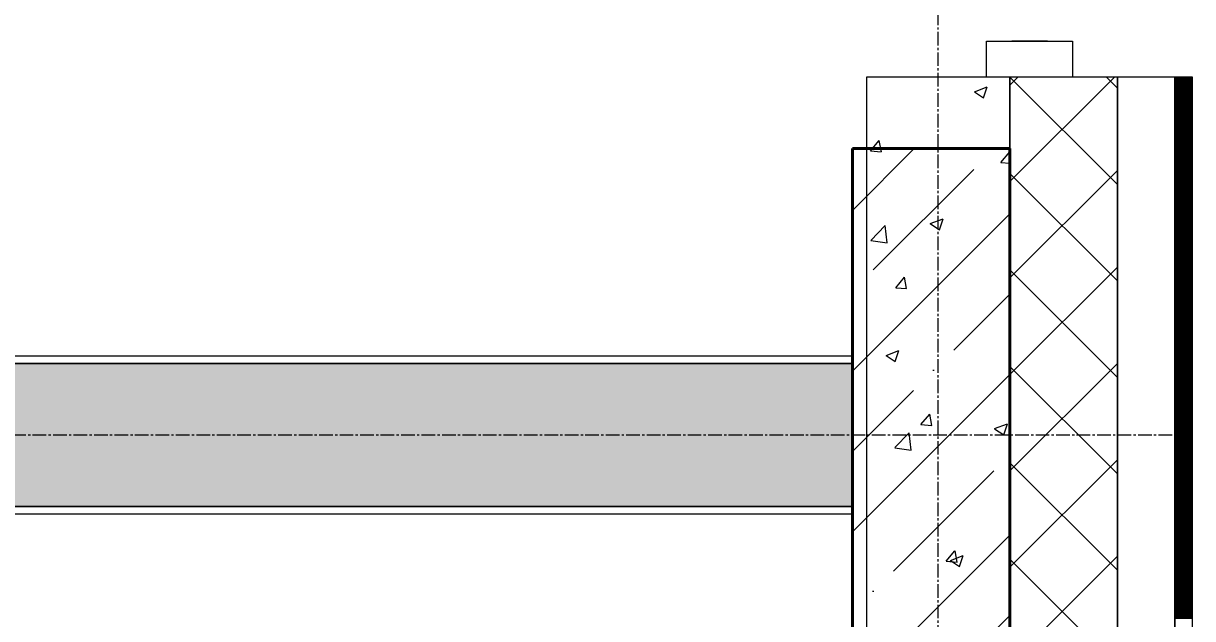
# Model space of a CAD drawing. Header units: millimetres. Extents: x -24360 to 609566, y -391049 to 148426.
# Drawn here: x 260368 to 262000, y -158906 to -158075 of the extents above; entities that cross this region are included whole.
import ezdxf

# ---------------------------------------------------------------- set-up
doc = ezdxf.new("R2010")
doc.units = ezdxf.units.MM
doc.linetypes.add('CENTER2', pattern=[28.575, 19.05, -3.175, 3.175, -3.175])
doc.linetypes.add('HIDDEN2', pattern=[4.7625, 3.175, -1.5875])
doc.layers.get('Defpoints').update_dxf_attribs({"color": 140})
for name, color, linetype, lineweight in [('АР_Колонны', 70, 'Continuous', 30), ('АР_Окна', 4, 'Continuous', 5), ('АР_Оси_РД_размер', 8, 'Continuous', 0), ('АР_Стены ЖБ', 7, 'Continuous', 30), ('АР_Стены ПЕНОблок', 52, 'Continuous', 20), ('АР_Тонкая', 254, 'Continuous', 5), ('АР_Утеплитель', 31, 'Continuous', 0), ('АР_Штриховка', 8, 'Continuous', 0)]:
    doc.layers.add(name, color=color, linetype=linetype, lineweight=lineweight)
doc.layers.add('АР_Оси_РД_100', color=7, linetype='Continuous', lineweight=0, true_color=0x525252)
doc.styles.add('style1', font='ARIALN.TTF')
doc.dimstyles.new('Dim100_ареал', dxfattribs={"dimscale": 100, "dimtxt": 2.5, "dimasz": 1, "dimexe": 1, "dimexo": 1, "dimgap": 0.5, "dimtad": 1, "dimzin": 12, "dimdsep": 46, "dimtxsty": 'style1', "dimblk": 'ARCHTICK', "dimcen": 1, "dimdle": 1, "dimclrd": 256, "dimclre": 256, "dimaunit": 1, "dimadec": 0, "dimazin": 3, "dimtfac": 1, "dimtmove": 1, "dimatfit": 3, "dimldrblk": 'OPEN30', "dimfxl": 4, "dimfxlon": 1, "dimtolj": 1, "dimtzin": 0, "dimlwd": 9, "dimlwe": 9, "dimarcsym": 0})

# ---------------------------------------------------------------- blocks, each defined once
blk = doc.blocks.new('_ArchTick')
at = {"color": 0, "linetype": 'ByBlock', "const_width": 0.15}
blk.add_lwpolyline([(-0.5, -0.5), (0.5, 0.5)], dxfattribs=at)
blk = doc.blocks.new('*D344')
at = {"layer": 'Defpoints', "color": 0, "lineweight": 15, "transparency": 16777216}
for p in [(261645, -157121.3), (259845, -158621.3), (261645, -158621.3)]:
    blk.add_point(p, dxfattribs=at)
at = {"layer": 'АР_Оси_РД_размер', "lineweight": 9, "transparency": 16777216}
for p, q in [((259845, -157521.3), (259845, -157021.3)), ((261645, -157521.3), (261645, -157021.3)), ((259745, -157121.3), (261745, -157121.3))]:
    blk.add_line(p, q, dxfattribs=at)
at = {"layer": 'АР_Оси_РД_размер', "lineweight": 9, "transparency": 16777216, "xscale": 100, "yscale": 100, "zscale": 100, "rotation": 180}
blk.add_blockref('_ArchTick', (259845, -157121.3), dxfattribs=at)
at = {"layer": 'АР_Оси_РД_размер', "lineweight": 9, "transparency": 16777216, "xscale": 100, "yscale": 100, "zscale": 100}
blk.add_blockref('_ArchTick', (261645, -157121.3), dxfattribs=at)
at = {"layer": 'АР_Оси_РД_размер', "color": 0, "transparency": 16777216, "insert": (260745, -156943.7), "char_height": 250, "attachment_point": 5, "style": 'style1'}
blk.add_mtext('\\A1;1800', dxfattribs=at)
blk = doc.blocks.new('_Open30')
at = {"color": 0, "linetype": 'ByBlock', "lineweight": -2}
for p, q in [((-1, 0.268), (0, 0)), ((0, 0), (-1, -0.268)), ((0, 0), (-1, 0))]:
    blk.add_line(p, q, dxfattribs=at)

msp = doc.modelspace()

# ---------------------------------------------------------------- hatches: boundary and pattern name
at = {"layer": 'АР_Штриховка', "linetype": 'Continuous', "lineweight": 5, "true_color": 0x000000}
h = msp.add_hatch(dxfattribs=at)
h.set_pattern_fill('ANSI35', color=18, scale=25, style=0)
h.set_pattern_definition([(45, (241545, -219850), (-112.2532, 112.2532), []), (45, (241657.25, -219850), (-112.2532, 112.2532), [198.4375, -39.6875, 0, -39.6875])])
h.paths.add_polyline_path([(261745, -158250), (261525, -158250), (261525, -159450), (261745, -159450)], flags=0)
at = {"layer": 'АР_Штриховка', "linetype": 'Continuous', "lineweight": 0, "true_color": 0x000000}
h = msp.add_hatch(dxfattribs=at)
h.set_pattern_fill('AR-CONC', color=18, angle=-315, style=0)
h.set_pattern_definition([(95, (241545, -219850), (140.09465, 117.55338), [19.05, -209.55]), (40, (241545, -219850), (-160.01845, 110.17673), [15.24, -167.6406]), (145.45144, (241556.67, -219840.2), (-19.9238, 227.7301), [16.19, -178.09024]), (91.1842, (241509.08, -219814.08), (221.41024, 161.9534), [28.575, -314.325]), (141.63556, (241527.53, -219800.58), (-7.0866, 342.8268), [24.285, -267.1356]), (36.18415, (241509.08, -219814.08), (-7.0866, 342.8268), [22.86, -251.4597]), (66, (241536.02, -219805.1), (179.51998, 34.89515), [19.05, -209.55]), (11, (241536.02, -219805.1), (-86.5399, 173.9412), [15.24, -167.64]), (116.45144, (241550.98, -219802.19), (92.98005, 208.83634), [16.19, -178.08994]), (82.5, (241545, -219850), (-57.60547, 61.973414), [0, -165.608, 0, -170.18, 0, -168.275]), (52.5, (241545, -219850), (-23.58973, 118.087), [0, -97.028, 0, -161.798, 0, -64.135]), (12.5, (241504.95, -219890.05), (99.92786, 91.826196), [0, -63.5, 0, -198.12, 0, -262.89]), (2.5, (241486.99, -219908.01), (86.7639, 122.7224), [0, -82.55, 0, -131.572, 0, -186.69])])
h.paths.add_polyline_path([(261525, -158750), (261525, -158550), (254945, -158550), (254945, -158750)], flags=0)

# ---------------------------------------------------------------- linework, layer by layer
at = {"layer": 'АР_Колонны', "color": 18, "linetype": 'HIDDEN2', "lineweight": 25, "true_color": 0x000000}
for p, q in [((261525, -158250), (261745, -158250)), ((261525, -159450), (261525, -158250)), ((261745, -158250), (261745, -159450))]:
    msp.add_line(p, q, dxfattribs=at)
at = {"layer": 'АР_Колонны', "color": 18, "linetype": 'Continuous', "lineweight": 30, "true_color": 0x000000}
for p, q in [((261525, -158250), (261525, -159450)), ((261745, -158250), (261525, -158250)), ((261745, -159450), (261745, -158250))]:
    msp.add_line(p, q, dxfattribs=at)
at = {"layer": 'АР_Окна', "color": 18, "linetype": 'Continuous', "lineweight": 5, "true_color": 0x000000}
msp.add_line((261797.5, -158100), (261747.5, -158100), dxfattribs=at)
msp.add_lwpolyline([(261832.5, -158100), (261832.5, -158150), (261712.5, -158150), (261712.5, -158100)], close=True, dxfattribs=at)
at = {"layer": 'АР_Оси_РД_100', "linetype": 'CENTER2'}
for p, q in [((261645, -167650), (261645, -155721.321)), ((261645, -167650), (261645, -158150)), ((262000, -158650), (250765, -158650))]:
    msp.add_line(p, q, dxfattribs=at)
at = {"layer": 'АР_Стены ЖБ', "color": 18, "linetype": 'Continuous', "lineweight": 40, "true_color": 0x000000}
for p, q in [((261745, -158250), (261525, -158250)), ((261525, -158250), (261525, -159450)), ((261745, -159450), (261745, -158250))]:
    msp.add_line(p, q, dxfattribs=at)
at = {"layer": 'АР_Стены ПЕНОблок', "color": 18, "linetype": 'Continuous', "lineweight": 20, "true_color": 0x000000}
for p, q in [((261745, -158150), (261545, -158150)), ((261545, -158150), (261545, -168350)), ((261745, -168350), (261745, -158150)), ((261525, -158550), (254945, -158550)), ((261525, -158750), (261525, -158550)), ((254945, -158750), (261525, -158750))]:
    msp.add_line(p, q, dxfattribs=at)
at = {"layer": 'АР_Тонкая', "color": 18, "linetype": 'Continuous', "lineweight": 5, "true_color": 0x000000}
for p, q in [((261975, -158150), (261895, -158150)), ((261895, -158150), (261895, -168350)), ((261975, -168350), (261975, -158150)), ((262000, -158150), (261975, -158150)), ((261975, -158150), (261975, -168350)), ((262000, -168350), (262000, -158150))]:
    msp.add_line(p, q, dxfattribs=at)
at = {"layer": 'АР_Тонкая', "color": 18, "linetype": 'Continuous', "lineweight": 0, "true_color": 0x000000}
for p, q in [((261525, -158540), (254945, -158540)), ((261525, -158550), (261525, -158540)), ((254945, -158550), (261525, -158550)), ((261525, -158750), (254945, -158750)), ((261525, -158760), (261525, -158750)), ((254945, -158760), (261525, -158760))]:
    msp.add_line(p, q, dxfattribs=at)
at = {"layer": 'АР_Утеплитель', "color": 18, "linetype": 'Continuous', "lineweight": 0, "true_color": 0x000000}
for p, q in [((261895, -158150), (261745, -158150)), ((261745, -158150), (261745, -168350)), ((261895, -168350), (261895, -158150))]:
    msp.add_line(p, q, dxfattribs=at)
at = {"layer": 'АР_Штриховка', "color": 18, "linetype": 'Continuous', "lineweight": 0, "true_color": 0x000000}
for p, q in [((261745, -158161.217), (261756.217, -158150)), ((261745, -158295.92), (261890.92, -158150)), ((261895, -158300.064), (261745, -158150.064)), ((261895, -158165.36), (261879.64, -158150)), ((261975, -158151), (262000, -158151)), ((261975, -158152), (262000, -158152)), ((261975, -158153), (262000, -158153)), ((261975, -158154), (262000, -158154)), ((261975, -158155), (262000, -158155)), ((261695.632, -158170.512), (261708.267, -158179.034)), ((261695.654, -158170.463), (261713.439, -158163.636)), ((261708.272, -158179.035), (261713.422, -158163.686)), ((261975, -158156), (262000, -158156)), ((261975, -158157), (262000, -158157)), ((261975, -158158), (262000, -158158)), ((261975, -158159), (262000, -158159)), ((261975, -158160), (262000, -158160)), ((261975, -158161), (262000, -158161)), ((261975, -158162), (262000, -158162)), ((261975, -158163), (262000, -158163)), ((261975, -158164), (262000, -158164)), ((261975, -158165), (262000, -158165)), ((261975, -158166), (262000, -158166)), ((261975, -158167), (262000, -158167)), ((261975, -158168), (262000, -158168)), ((261975, -158169), (262000, -158169)), ((261975, -158170), (262000, -158170)), ((261975, -158171), (262000, -158171)), ((261975, -158172), (262000, -158172)), ((261975, -158173), (262000, -158173)), ((261975, -158174), (262000, -158174)), ((261975, -158175), (262000, -158175)), ((261975, -158176), (262000, -158176)), ((261975, -158177), (262000, -158177)), ((261975, -158178), (262000, -158178)), ((261975, -158179), (262000, -158179)), ((261975, -158180), (262000, -158180)), ((261975, -158181), (262000, -158181)), ((261975, -158182), (262000, -158182)), ((261975, -158183), (262000, -158183)), ((261975, -158184), (262000, -158184)), ((261975, -158185), (262000, -158185)), ((261975, -158186), (262000, -158186)), ((261975, -158187), (262000, -158187)), ((261975, -158188), (262000, -158188)), ((261975, -158189), (262000, -158189)), ((261975, -158190), (262000, -158190)), ((261975, -158191), (262000, -158191)), ((261975, -158192), (262000, -158192)), ((261975, -158193), (262000, -158193)), ((261975, -158194), (262000, -158194)), ((261975, -158195), (262000, -158195)), ((261975, -158196), (262000, -158196)), ((261975, -158197), (262000, -158197)), ((261975, -158198), (262000, -158198)), ((261975, -158199), (262000, -158199)), ((261975, -158200), (262000, -158200)), ((261975, -158201), (262000, -158201)), ((261975, -158202), (262000, -158202)), ((261975, -158203), (262000, -158203)), ((261975, -158204), (262000, -158204)), ((261975, -158205), (262000, -158205)), ((261975, -158206), (262000, -158206)), ((261975, -158207), (262000, -158207)), ((261975, -158208), (262000, -158208)), ((261975, -158209), (262000, -158209)), ((261975, -158210), (262000, -158210)), ((261975, -158211), (262000, -158211)), ((261975, -158212), (262000, -158212)), ((261975, -158213), (262000, -158213)), ((261975, -158214), (262000, -158214)), ((261975, -158215), (262000, -158215)), ((261975, -158216), (262000, -158216)), ((261975, -158217), (262000, -158217)), ((261975, -158218), (262000, -158218)), ((261975, -158219), (262000, -158219)), ((261975, -158220), (262000, -158220)), ((261975, -158221), (262000, -158221)), ((261975, -158222), (262000, -158222)), ((261975, -158223), (262000, -158223)), ((261975, -158224), (262000, -158224)), ((261975, -158225), (262000, -158225)), ((261975, -158226), (262000, -158226)), ((261975, -158227), (262000, -158227)), ((261975, -158228), (262000, -158228)), ((261975, -158229), (262000, -158229)), ((261975, -158230), (262000, -158230)), ((261975, -158231), (262000, -158231)), ((261975, -158232), (262000, -158232)), ((261975, -158233), (262000, -158233)), ((261975, -158234), (262000, -158234)), ((261975, -158235), (262000, -158235)), ((261975, -158236), (262000, -158236)), ((261550.284, -158253.183), (261562.529, -158238.59)), ((261565.556, -158254.496), (261562.619, -158238.575)), ((261975, -158237), (262000, -158237)), ((261975, -158238), (262000, -158238)), ((261975, -158239), (262000, -158239)), ((261975, -158240), (262000, -158240)), ((261975, -158241), (262000, -158241)), ((261975, -158242), (262000, -158242)), ((261975, -158243), (262000, -158243)), ((261975, -158244), (262000, -158244)), ((261975, -158245), (262000, -158245)), ((261975, -158246), (262000, -158246)), ((261975, -158247), (262000, -158247)), ((261975, -158248), (262000, -158248)), ((261975, -158249), (262000, -158249)), ((261975, -158250), (262000, -158250)), ((261975, -158251), (262000, -158251)), ((261975, -158252), (262000, -158252)), ((261975, -158253), (262000, -158253)), ((261550.284, -158253.184), (261565.466, -158254.513)), ((261732.469, -158269.122), (261744.714, -158254.529)), ((261732.469, -158269.123), (261745, -158270.22)), ((261745, -158255.581), (261744.803, -158254.514)), ((261975, -158254), (262000, -158254)), ((261975, -158255), (262000, -158255)), ((261975, -158256), (262000, -158256)), ((261975, -158257), (262000, -158257)), ((261975, -158258), (262000, -158258)), ((261975, -158259), (262000, -158259)), ((261975, -158260), (262000, -158260)), ((261975, -158261), (262000, -158261)), ((261975, -158262), (262000, -158262)), ((261975, -158263), (262000, -158263)), ((261975, -158264), (262000, -158264)), ((261975, -158265), (262000, -158265)), ((261975, -158266), (262000, -158266)), ((261975, -158267), (262000, -158267)), ((261975, -158268), (262000, -158268)), ((261975, -158269), (262000, -158269)), ((261745, -158430.624), (261895, -158280.624)), ((261895, -158434.768), (261745, -158284.768)), ((261975, -158270), (262000, -158270)), ((261975, -158271), (262000, -158271)), ((261975, -158272), (262000, -158272)), ((261975, -158273), (262000, -158273)), ((261975, -158274), (262000, -158274)), ((261975, -158275), (262000, -158275)), ((261975, -158276), (262000, -158276)), ((261975, -158277), (262000, -158277)), ((261975, -158278), (262000, -158278)), ((261975, -158279), (262000, -158279)), ((261975, -158280), (262000, -158280)), ((261975, -158281), (262000, -158281)), ((261975, -158282), (262000, -158282)), ((261975, -158283), (262000, -158283)), ((261975, -158284), (262000, -158284)), ((261975, -158285), (262000, -158285)), ((261975, -158286), (262000, -158286)), ((261975, -158287), (262000, -158287)), ((261975, -158288), (262000, -158288)), ((261975, -158289), (262000, -158289)), ((261975, -158290), (262000, -158290)), ((261975, -158291), (262000, -158291)), ((261975, -158292), (262000, -158292)), ((261975, -158293), (262000, -158293)), ((261975, -158294), (262000, -158294)), ((261975, -158295), (262000, -158295)), ((261975, -158296), (262000, -158296)), ((261975, -158297), (262000, -158297)), ((261975, -158298), (262000, -158298)), ((261975, -158299), (262000, -158299)), ((261975, -158300), (262000, -158300)), ((261975, -158301), (262000, -158301)), ((261975, -158302), (262000, -158302)), ((261975, -158303), (262000, -158303)), ((261975, -158304), (262000, -158304)), ((261975, -158305), (262000, -158305)), ((261975, -158306), (262000, -158306)), ((261975, -158307), (262000, -158307)), ((261975, -158308), (262000, -158308)), ((261975, -158309), (262000, -158309)), ((261975, -158310), (262000, -158310)), ((261975, -158311), (262000, -158311)), ((261975, -158312), (262000, -158312)), ((261975, -158313), (262000, -158313)), ((261975, -158314), (262000, -158314)), ((261975, -158315), (262000, -158315)), ((261975, -158316), (262000, -158316)), ((261975, -158317), (262000, -158317)), ((261975, -158318), (262000, -158318)), ((261975, -158319), (262000, -158319)), ((261975, -158320), (262000, -158320)), ((261975, -158321), (262000, -158321)), ((261975, -158322), (262000, -158322)), ((261975, -158323), (262000, -158323)), ((261975, -158324), (262000, -158324)), ((261975, -158325), (262000, -158325)), ((261975, -158326), (262000, -158326)), ((261975, -158327), (262000, -158327)), ((261975, -158328), (262000, -158328)), ((261975, -158329), (262000, -158329)), ((261975, -158330), (262000, -158330)), ((261975, -158331), (262000, -158331)), ((261975, -158332), (262000, -158332)), ((261975, -158333), (262000, -158333)), ((261975, -158334), (262000, -158334)), ((261633.852, -158354.651), (261651.637, -158347.824)), ((261646.47, -158363.223), (261651.62, -158347.874)), ((261975, -158335), (262000, -158335)), ((261975, -158336), (262000, -158336)), ((261975, -158337), (262000, -158337)), ((261975, -158338), (262000, -158338)), ((261975, -158339), (262000, -158339)), ((261975, -158340), (262000, -158340)), ((261975, -158341), (262000, -158341)), ((261975, -158342), (262000, -158342)), ((261975, -158343), (262000, -158343)), ((261975, -158344), (262000, -158344)), ((261975, -158345), (262000, -158345)), ((261975, -158346), (262000, -158346)), ((261975, -158347), (262000, -158347)), ((261975, -158348), (262000, -158348)), ((261975, -158349), (262000, -158349)), ((261975, -158350), (262000, -158350)), ((261975, -158351), (262000, -158351)), ((261550.858, -158378.179), (261570.642, -158357.56)), ((261573.473, -158381.679), (261570.667, -158357.557)), ((261633.83, -158354.7), (261646.465, -158363.222)), ((261975, -158352), (262000, -158352)), ((261975, -158353), (262000, -158353)), ((261975, -158354), (262000, -158354)), ((261975, -158355), (262000, -158355)), ((261975, -158356), (262000, -158356)), ((261975, -158357), (262000, -158357)), ((261975, -158358), (262000, -158358)), ((261975, -158359), (262000, -158359)), ((261975, -158360), (262000, -158360)), ((261975, -158361), (262000, -158361)), ((261975, -158362), (262000, -158362)), ((261975, -158363), (262000, -158363)), ((261975, -158364), (262000, -158364)), ((261975, -158365), (262000, -158365)), ((261975, -158366), (262000, -158366)), ((261975, -158367), (262000, -158367)), ((261550.877, -158378.218), (261573.467, -158381.721)), ((261975, -158368), (262000, -158368)), ((261975, -158369), (262000, -158369)), ((261975, -158370), (262000, -158370)), ((261975, -158371), (262000, -158371)), ((261975, -158372), (262000, -158372)), ((261975, -158373), (262000, -158373)), ((261975, -158374), (262000, -158374)), ((261975, -158375), (262000, -158375)), ((261975, -158376), (262000, -158376)), ((261975, -158377), (262000, -158377)), ((261975, -158378), (262000, -158378)), ((261975, -158379), (262000, -158379)), ((261975, -158380), (262000, -158380)), ((261975, -158381), (262000, -158381)), ((261975, -158382), (262000, -158382)), ((261975, -158383), (262000, -158383)), ((261975, -158384), (262000, -158384)), ((261975, -158385), (262000, -158385)), ((261975, -158386), (262000, -158386)), ((261975, -158387), (262000, -158387)), ((261975, -158388), (262000, -158388)), ((261975, -158389), (262000, -158389)), ((261975, -158390), (262000, -158390)), ((261975, -158391), (262000, -158391)), ((261975, -158392), (262000, -158392)), ((261975, -158393), (262000, -158393)), ((261975, -158394), (262000, -158394)), ((261975, -158395), (262000, -158395)), ((261975, -158396), (262000, -158396)), ((261975, -158397), (262000, -158397)), ((261975, -158398), (262000, -158398)), ((261975, -158399), (262000, -158399)), ((261975, -158400), (262000, -158400)), ((261745, -158565.328), (261895, -158415.328)), ((261975, -158401), (262000, -158401)), ((261975, -158402), (262000, -158402)), ((261975, -158403), (262000, -158403)), ((261975, -158404), (262000, -158404)), ((261975, -158405), (262000, -158405)), ((261975, -158406), (262000, -158406)), ((261975, -158407), (262000, -158407)), ((261975, -158408), (262000, -158408)), ((261975, -158409), (262000, -158409)), ((261975, -158410), (262000, -158410)), ((261975, -158411), (262000, -158411)), ((261975, -158412), (262000, -158412)), ((261975, -158413), (262000, -158413)), ((261975, -158414), (262000, -158414)), ((261975, -158415), (262000, -158415)), ((261975, -158416), (262000, -158416)), ((261585.527, -158444.24), (261597.773, -158429.647)), ((261600.799, -158445.553), (261597.862, -158429.632)), ((261895, -158569.472), (261745, -158419.472)), ((261975, -158417), (262000, -158417)), ((261975, -158418), (262000, -158418)), ((261975, -158419), (262000, -158419)), ((261975, -158420), (262000, -158420)), ((261975, -158421), (262000, -158421)), ((261975, -158422), (262000, -158422)), ((261975, -158423), (262000, -158423)), ((261975, -158424), (262000, -158424)), ((261975, -158425), (262000, -158425)), ((261975, -158426), (262000, -158426)), ((261975, -158427), (262000, -158427)), ((261975, -158428), (262000, -158428)), ((261975, -158429), (262000, -158429)), ((261975, -158430), (262000, -158430)), ((261975, -158431), (262000, -158431)), ((261975, -158432), (262000, -158432)), ((261585.527, -158444.241), (261600.709, -158445.569)), ((261975, -158433), (262000, -158433)), ((261975, -158434), (262000, -158434)), ((261975, -158435), (262000, -158435)), ((261975, -158436), (262000, -158436)), ((261975, -158437), (262000, -158437)), ((261975, -158438), (262000, -158438)), ((261975, -158439), (262000, -158439)), ((261975, -158440), (262000, -158440)), ((261975, -158441), (262000, -158441)), ((261975, -158442), (262000, -158442)), ((261975, -158443), (262000, -158443)), ((261975, -158444), (262000, -158444)), ((261975, -158445), (262000, -158445)), ((261975, -158446), (262000, -158446)), ((261975, -158447), (262000, -158447)), ((261975, -158448), (262000, -158448)), ((261975, -158449), (262000, -158449)), ((261975, -158450), (262000, -158450)), ((261975, -158451), (262000, -158451)), ((261975, -158452), (262000, -158452)), ((261975, -158453), (262000, -158453)), ((261975, -158454), (262000, -158454)), ((261975, -158455), (262000, -158455)), ((261975, -158456), (262000, -158456)), ((261975, -158457), (262000, -158457)), ((261975, -158458), (262000, -158458)), ((261975, -158459), (262000, -158459)), ((261975, -158460), (262000, -158460)), ((261975, -158461), (262000, -158461)), ((261975, -158462), (262000, -158462)), ((261975, -158463), (262000, -158463)), ((261975, -158464), (262000, -158464)), ((261975, -158465), (262000, -158465)), ((261975, -158466), (262000, -158466)), ((261975, -158467), (262000, -158467)), ((261975, -158468), (262000, -158468)), ((261975, -158469), (262000, -158469)), ((261975, -158470), (262000, -158470)), ((261975, -158471), (262000, -158471)), ((261975, -158472), (262000, -158472)), ((261975, -158473), (262000, -158473)), ((261975, -158474), (262000, -158474)), ((261975, -158475), (262000, -158475)), ((261975, -158476), (262000, -158476)), ((261975, -158477), (262000, -158477)), ((261975, -158478), (262000, -158478)), ((261975, -158479), (262000, -158479)), ((261975, -158480), (262000, -158480)), ((261975, -158481), (262000, -158481)), ((261975, -158482), (262000, -158482)), ((261975, -158483), (262000, -158483)), ((261975, -158484), (262000, -158484)), ((261975, -158485), (262000, -158485)), ((261975, -158486), (262000, -158486)), ((261975, -158487), (262000, -158487)), ((261975, -158488), (262000, -158488)), ((261975, -158489), (262000, -158489)), ((261975, -158490), (262000, -158490)), ((261975, -158491), (262000, -158491)), ((261975, -158492), (262000, -158492)), ((261975, -158493), (262000, -158493)), ((261975, -158494), (262000, -158494)), ((261975, -158495), (262000, -158495)), ((261975, -158496), (262000, -158496)), ((261975, -158497), (262000, -158497)), ((261975, -158498), (262000, -158498)), ((261975, -158499), (262000, -158499)), ((261975, -158500), (262000, -158500)), ((261975, -158501), (262000, -158501)), ((261975, -158502), (262000, -158502)), ((261975, -158503), (262000, -158503)), ((261975, -158504), (262000, -158504)), ((261975, -158505), (262000, -158505)), ((261975, -158506), (262000, -158506)), ((261975, -158507), (262000, -158507)), ((261975, -158508), (262000, -158508)), ((261975, -158509), (262000, -158509)), ((261975, -158510), (262000, -158510)), ((261975, -158511), (262000, -158511)), ((261975, -158512), (262000, -158512)), ((261975, -158513), (262000, -158513)), ((261975, -158514), (262000, -158514)), ((261975, -158515), (262000, -158515)), ((261975, -158516), (262000, -158516)), ((261975, -158517), (262000, -158517)), ((261975, -158518), (262000, -158518)), ((261975, -158519), (262000, -158519)), ((261975, -158520), (262000, -158520)), ((261975, -158521), (262000, -158521)), ((261975, -158522), (262000, -158522)), ((261975, -158523), (262000, -158523)), ((261975, -158524), (262000, -158524)), ((261975, -158525), (262000, -158525)), ((261975, -158526), (262000, -158526)), ((261975, -158527), (262000, -158527)), ((261975, -158528), (262000, -158528)), ((261975, -158529), (262000, -158529)), ((261975, -158530), (262000, -158530)), ((261572.028, -158538.888), (261584.663, -158547.41)), ((261572.05, -158538.839), (261589.835, -158532.013)), ((261584.668, -158547.411), (261589.818, -158532.062)), ((261975, -158531), (262000, -158531)), ((261975, -158532), (262000, -158532)), ((261975, -158533), (262000, -158533)), ((261975, -158534), (262000, -158534)), ((261975, -158535), (262000, -158535)), ((261975, -158536), (262000, -158536)), ((261975, -158537), (262000, -158537)), ((261975, -158538), (262000, -158538)), ((261975, -158539), (262000, -158539)), ((261975, -158540), (262000, -158540)), ((261975, -158541), (262000, -158541)), ((261975, -158542), (262000, -158542)), ((261975, -158543), (262000, -158543)), ((261975, -158544), (262000, -158544)), ((261975, -158545), (262000, -158545)), ((261975, -158546), (262000, -158546)), ((261745, -158700.032), (261895, -158550.032)), ((261895, -158704.176), (261745, -158554.176)), ((261975, -158547), (262000, -158547)), ((261975, -158548), (262000, -158548)), ((261975, -158549), (262000, -158549)), ((261975, -158550), (262000, -158550)), ((261975, -158551), (262000, -158551)), ((261975, -158552), (262000, -158552)), ((261975, -158553), (262000, -158553)), ((261975, -158554), (262000, -158554)), ((261975, -158555), (262000, -158555)), ((261975, -158556), (262000, -158556)), ((261975, -158557), (262000, -158557)), ((261975, -158558), (262000, -158558)), ((261975, -158559), (262000, -158559)), ((261975, -158560), (262000, -158560)), ((261975, -158561), (262000, -158561)), ((261975, -158562), (262000, -158562)), ((261975, -158563), (262000, -158563)), ((261975, -158564), (262000, -158564)), ((261975, -158565), (262000, -158565)), ((261975, -158566), (262000, -158566)), ((261975, -158567), (262000, -158567)), ((261975, -158568), (262000, -158568)), ((261975, -158569), (262000, -158569)), ((261975, -158570), (262000, -158570)), ((261975, -158571), (262000, -158571)), ((261975, -158572), (262000, -158572)), ((261975, -158573), (262000, -158573)), ((261975, -158574), (262000, -158574)), ((261975, -158575), (262000, -158575)), ((261975, -158576), (262000, -158576)), ((261975, -158577), (262000, -158577)), ((261975, -158578), (262000, -158578)), ((261975, -158579), (262000, -158579)), ((261975, -158580), (262000, -158580)), ((261975, -158581), (262000, -158581)), ((261975, -158582), (262000, -158582)), ((261975, -158583), (262000, -158583)), ((261975, -158584), (262000, -158584)), ((261975, -158585), (262000, -158585)), ((261975, -158586), (262000, -158586)), ((261975, -158587), (262000, -158587)), ((261975, -158588), (262000, -158588)), ((261975, -158589), (262000, -158589)), ((261975, -158590), (262000, -158590)), ((261975, -158591), (262000, -158591)), ((261975, -158592), (262000, -158592)), ((261975, -158593), (262000, -158593)), ((261975, -158594), (262000, -158594)), ((261975, -158595), (262000, -158595)), ((261975, -158596), (262000, -158596)), ((261975, -158597), (262000, -158597)), ((261975, -158598), (262000, -158598)), ((261975, -158599), (262000, -158599)), ((261975, -158600), (262000, -158600)), ((261975, -158601), (262000, -158601)), ((261975, -158602), (262000, -158602)), ((261975, -158603), (262000, -158603)), ((261975, -158604), (262000, -158604)), ((261975, -158605), (262000, -158605)), ((261975, -158606), (262000, -158606)), ((261975, -158607), (262000, -158607)), ((261975, -158608), (262000, -158608)), ((261975, -158609), (262000, -158609)), ((261975, -158610), (262000, -158610)), ((261975, -158611), (262000, -158611)), ((261975, -158612), (262000, -158612)), ((261620.771, -158635.297), (261633.016, -158620.704)), ((261636.042, -158636.61), (261633.105, -158620.689)), ((261975, -158613), (262000, -158613)), ((261975, -158614), (262000, -158614)), ((261975, -158615), (262000, -158615)), ((261975, -158616), (262000, -158616)), ((261975, -158617), (262000, -158617)), ((261975, -158618), (262000, -158618)), ((261975, -158619), (262000, -158619)), ((261975, -158620), (262000, -158620)), ((261975, -158621), (262000, -158621)), ((261975, -158622), (262000, -158622)), ((261975, -158623), (262000, -158623)), ((261975, -158624), (262000, -158624)), ((261975, -158625), (262000, -158625)), ((261975, -158626), (262000, -158626)), ((261975, -158627), (262000, -158627)), ((261975, -158628), (262000, -158628)), ((261620.771, -158635.298), (261635.953, -158636.626)), ((261723.643, -158641.153), (261736.277, -158649.675)), ((261723.664, -158641.105), (261741.449, -158634.278)), ((261736.282, -158649.676), (261741.432, -158634.327)), ((261975, -158629), (262000, -158629)), ((261975, -158630), (262000, -158630)), ((261975, -158631), (262000, -158631)), ((261975, -158632), (262000, -158632)), ((261975, -158633), (262000, -158633)), ((261975, -158634), (262000, -158634)), ((261975, -158635), (262000, -158635)), ((261975, -158636), (262000, -158636)), ((261975, -158637), (262000, -158637)), ((261975, -158638), (262000, -158638)), ((261975, -158639), (262000, -158639)), ((261975, -158640), (262000, -158640)), ((261975, -158641), (262000, -158641)), ((261975, -158642), (262000, -158642)), ((261975, -158643), (262000, -158643)), ((261975, -158644), (262000, -158644)), ((261584.533, -158667.647), (261604.317, -158647.028)), ((261607.148, -158671.148), (261604.342, -158647.025)), ((261975, -158645), (262000, -158645)), ((261975, -158646), (262000, -158646)), ((261975, -158647), (262000, -158647)), ((261975, -158648), (262000, -158648)), ((261975, -158649), (262000, -158649)), ((261975, -158650), (262000, -158650)), ((261975, -158651), (262000, -158651)), ((261975, -158652), (262000, -158652)), ((261975, -158653), (262000, -158653)), ((261975, -158654), (262000, -158654)), ((261975, -158655), (262000, -158655)), ((261975, -158656), (262000, -158656)), ((261975, -158657), (262000, -158657)), ((261975, -158658), (262000, -158658)), ((261975, -158659), (262000, -158659)), ((261975, -158660), (262000, -158660)), ((261975, -158661), (262000, -158661)), ((261584.552, -158667.686), (261607.141, -158671.189)), ((261975, -158662), (262000, -158662)), ((261975, -158663), (262000, -158663)), ((261975, -158664), (262000, -158664)), ((261975, -158665), (262000, -158665)), ((261975, -158666), (262000, -158666)), ((261975, -158667), (262000, -158667)), ((261975, -158668), (262000, -158668)), ((261975, -158669), (262000, -158669)), ((261975, -158670), (262000, -158670)), ((261975, -158671), (262000, -158671)), ((261975, -158672), (262000, -158672)), ((261975, -158673), (262000, -158673)), ((261975, -158674), (262000, -158674)), ((261975, -158675), (262000, -158675)), ((261975, -158676), (262000, -158676)), ((261975, -158677), (262000, -158677)), ((261745, -158834.736), (261895, -158684.736)), ((261895, -158838.879), (261745, -158688.879)), ((261975, -158678), (262000, -158678)), ((261975, -158679), (262000, -158679)), ((261975, -158680), (262000, -158680)), ((261975, -158681), (262000, -158681)), ((261975, -158682), (262000, -158682)), ((261975, -158683), (262000, -158683)), ((261975, -158684), (262000, -158684)), ((261975, -158685), (262000, -158685)), ((261975, -158686), (262000, -158686)), ((261975, -158687), (262000, -158687)), ((261975, -158688), (262000, -158688)), ((261975, -158689), (262000, -158689)), ((261975, -158690), (262000, -158690)), ((261975, -158691), (262000, -158691)), ((261975, -158692), (262000, -158692)), ((261975, -158693), (262000, -158693)), ((261975, -158694), (262000, -158694)), ((261975, -158695), (262000, -158695)), ((261975, -158696), (262000, -158696)), ((261975, -158697), (262000, -158697)), ((261975, -158698), (262000, -158698)), ((261975, -158699), (262000, -158699)), ((261975, -158700), (262000, -158700)), ((261975, -158701), (262000, -158701)), ((261975, -158702), (262000, -158702)), ((261975, -158703), (262000, -158703)), ((261975, -158704), (262000, -158704)), ((261975, -158705), (262000, -158705)), ((261975, -158706), (262000, -158706)), ((261975, -158707), (262000, -158707)), ((261975, -158708), (262000, -158708)), ((261975, -158709), (262000, -158709)), ((261975, -158710), (262000, -158710)), ((261975, -158711), (262000, -158711)), ((261975, -158712), (262000, -158712)), ((261975, -158713), (262000, -158713)), ((261975, -158714), (262000, -158714)), ((261975, -158715), (262000, -158715)), ((261975, -158716), (262000, -158716)), ((261975, -158717), (262000, -158717)), ((261975, -158718), (262000, -158718)), ((261975, -158719), (262000, -158719)), ((261975, -158720), (262000, -158720)), ((261975, -158721), (262000, -158721)), ((261975, -158722), (262000, -158722)), ((261975, -158723), (262000, -158723)), ((261975, -158724), (262000, -158724)), ((261975, -158725), (262000, -158725)), ((261975, -158726), (262000, -158726)), ((261975, -158727), (262000, -158727)), ((261975, -158728), (262000, -158728)), ((261975, -158729), (262000, -158729)), ((261975, -158730), (262000, -158730)), ((261975, -158731), (262000, -158731)), ((261975, -158732), (262000, -158732)), ((261975, -158733), (262000, -158733)), ((261975, -158734), (262000, -158734)), ((261975, -158735), (262000, -158735)), ((261975, -158736), (262000, -158736)), ((261975, -158737), (262000, -158737)), ((261975, -158738), (262000, -158738)), ((261975, -158739), (262000, -158739)), ((261975, -158740), (262000, -158740)), ((261975, -158741), (262000, -158741)), ((261975, -158742), (262000, -158742)), ((261975, -158743), (262000, -158743)), ((261975, -158744), (262000, -158744)), ((261975, -158745), (262000, -158745)), ((261975, -158746), (262000, -158746)), ((261975, -158747), (262000, -158747)), ((261975, -158748), (262000, -158748)), ((261975, -158749), (262000, -158749)), ((261975, -158750), (262000, -158750)), ((261975, -158751), (262000, -158751)), ((261975, -158752), (262000, -158752)), ((261975, -158753), (262000, -158753)), ((261975, -158754), (262000, -158754)), ((261975, -158755), (262000, -158755)), ((261975, -158756), (262000, -158756)), ((261975, -158757), (262000, -158757)), ((261975, -158758), (262000, -158758)), ((261975, -158759), (262000, -158759)), ((261975, -158760), (262000, -158760)), ((261975, -158761), (262000, -158761)), ((261975, -158762), (262000, -158762)), ((261975, -158763), (262000, -158763)), ((261975, -158764), (262000, -158764)), ((261975, -158765), (262000, -158765)), ((261975, -158766), (262000, -158766)), ((261975, -158767), (262000, -158767)), ((261975, -158768), (262000, -158768)), ((261975, -158769), (262000, -158769)), ((261975, -158770), (262000, -158770)), ((261975, -158771), (262000, -158771)), ((261975, -158772), (262000, -158772)), ((261975, -158773), (262000, -158773)), ((261975, -158774), (262000, -158774)), ((261975, -158775), (262000, -158775)), ((261975, -158776), (262000, -158776)), ((261975, -158777), (262000, -158777)), ((261975, -158778), (262000, -158778)), ((261975, -158779), (262000, -158779)), ((261975, -158780), (262000, -158780)), ((261975, -158781), (262000, -158781)), ((261975, -158782), (262000, -158782)), ((261975, -158783), (262000, -158783)), ((261975, -158784), (262000, -158784)), ((261975, -158785), (262000, -158785)), ((261975, -158786), (262000, -158786)), ((261975, -158787), (262000, -158787)), ((261975, -158788), (262000, -158788)), ((261975, -158789), (262000, -158789)), ((261975, -158790), (262000, -158790)), ((261975, -158791), (262000, -158791)), ((261975, -158792), (262000, -158792)), ((261975, -158793), (262000, -158793)), ((261975, -158794), (262000, -158794)), ((261975, -158795), (262000, -158795)), ((261975, -158796), (262000, -158796)), ((261975, -158797), (262000, -158797)), ((261975, -158798), (262000, -158798)), ((261975, -158799), (262000, -158799)), ((261975, -158800), (262000, -158800)), ((261975, -158801), (262000, -158801)), ((261975, -158802), (262000, -158802)), ((261975, -158803), (262000, -158803)), ((261975, -158804), (262000, -158804)), ((261975, -158805), (262000, -158805)), ((261975, -158806), (262000, -158806)), ((261975, -158807), (262000, -158807)), ((261975, -158808), (262000, -158808)), ((261656.014, -158826.354), (261668.259, -158811.76)), ((261661.862, -158825.293), (261679.647, -158818.466)), ((261671.285, -158827.667), (261668.348, -158811.745)), ((261674.48, -158833.864), (261679.63, -158818.515)), ((261745, -158969.44), (261895, -158819.44)), ((261895, -158973.583), (261745, -158823.583)), ((261975, -158809), (262000, -158809)), ((261975, -158810), (262000, -158810)), ((261975, -158811), (262000, -158811)), ((261975, -158812), (262000, -158812)), ((261975, -158813), (262000, -158813)), ((261975, -158814), (262000, -158814)), ((261975, -158815), (262000, -158815)), ((261975, -158816), (262000, -158816)), ((261975, -158817), (262000, -158817)), ((261975, -158818), (262000, -158818)), ((261975, -158819), (262000, -158819)), ((261975, -158820), (262000, -158820)), ((261975, -158821), (262000, -158821)), ((261975, -158822), (262000, -158822)), ((261975, -158823), (262000, -158823)), ((261975, -158824), (262000, -158824)), ((261656.014, -158826.355), (261671.196, -158827.683)), ((261661.841, -158825.341), (261674.475, -158833.863)), ((261975, -158825), (262000, -158825)), ((261975, -158826), (262000, -158826)), ((261975, -158827), (262000, -158827)), ((261975, -158828), (262000, -158828)), ((261975, -158829), (262000, -158829)), ((261975, -158830), (262000, -158830)), ((261975, -158831), (262000, -158831)), ((261975, -158832), (262000, -158832)), ((261975, -158833), (262000, -158833)), ((261975, -158834), (262000, -158834)), ((261975, -158835), (262000, -158835)), ((261975, -158836), (262000, -158836)), ((261975, -158837), (262000, -158837)), ((261975, -158838), (262000, -158838)), ((261975, -158839), (262000, -158839)), ((261975, -158840), (262000, -158840)), ((261975, -158841), (262000, -158841)), ((261975, -158842), (262000, -158842)), ((261975, -158843), (262000, -158843)), ((261975, -158844), (262000, -158844)), ((261975, -158845), (262000, -158845)), ((261975, -158846), (262000, -158846)), ((261975, -158847), (262000, -158847)), ((261975, -158848), (262000, -158848)), ((261975, -158849), (262000, -158849)), ((261975, -158850), (262000, -158850)), ((261975, -158851), (262000, -158851)), ((261975, -158852), (262000, -158852)), ((261975, -158853), (262000, -158853)), ((261975, -158854), (262000, -158854)), ((261975, -158855), (262000, -158855)), ((261975, -158856), (262000, -158856)), ((261975, -158857), (262000, -158857)), ((261975, -158858), (262000, -158858)), ((261975, -158859), (262000, -158859)), ((261975, -158860), (262000, -158860)), ((261975, -158861), (262000, -158861)), ((261975, -158862), (262000, -158862)), ((261975, -158863), (262000, -158863)), ((261975, -158864), (262000, -158864)), ((261975, -158865), (262000, -158865)), ((261975, -158866), (262000, -158866)), ((261975, -158867), (262000, -158867)), ((261975, -158868), (262000, -158868)), ((261975, -158869), (262000, -158869)), ((261975, -158870), (262000, -158870)), ((261975, -158871), (262000, -158871)), ((261975, -158872), (262000, -158872)), ((261975, -158873), (262000, -158873)), ((261975, -158874), (262000, -158874)), ((261975, -158875), (262000, -158875)), ((261975, -158876), (262000, -158876)), ((261975, -158877), (262000, -158877)), ((261975, -158878), (262000, -158878)), ((261975, -158879), (262000, -158879)), ((261975, -158880), (262000, -158880)), ((261975, -158881), (262000, -158881)), ((261975, -158882), (262000, -158882)), ((261975, -158883), (262000, -158883)), ((261975, -158884), (262000, -158884)), ((261975, -158885), (262000, -158885)), ((261975, -158886), (262000, -158886)), ((261975, -158887), (262000, -158887)), ((261975, -158888), (262000, -158888)), ((261975, -158889), (262000, -158889)), ((261975, -158890), (262000, -158890)), ((261975, -158891), (262000, -158891)), ((261975, -158892), (262000, -158892)), ((261975, -158893), (262000, -158893)), ((261975, -158894), (262000, -158894)), ((261975, -158895), (262000, -158895)), ((261975, -158896), (262000, -158896)), ((261975, -158897), (262000, -158897)), ((261975, -158898), (262000, -158898)), ((261975, -158899), (262000, -158899)), ((261975, -158900), (262000, -158900)), ((261975, -158901), (262000, -158901)), ((261975, -158902), (262000, -158902)), ((261975, -158903), (262000, -158903)), ((261975, -158904), (262000, -158904)), ((261975, -158905), (262000, -158905)), ((261975, -158906), (262000, -158906))]:
    msp.add_line(p, q, dxfattribs=at)

# ---------------------------------------------------------------- dimensions: what is measured, and where the dimension line sits
at = {"layer": 'АР_Оси_РД_размер'}
dim = msp.add_linear_dim(base=(261645, -157121.321), p1=(259845, -158621.321), p2=(261645, -158621.321), dimstyle='Dim100_ареал', dxfattribs=at)
dim.commit()
dim.dimension.update_dxf_attribs({"geometry": '*D344', "text_midpoint": (260745, -156943.678)})

doc.saveas('drawing.dxf')
